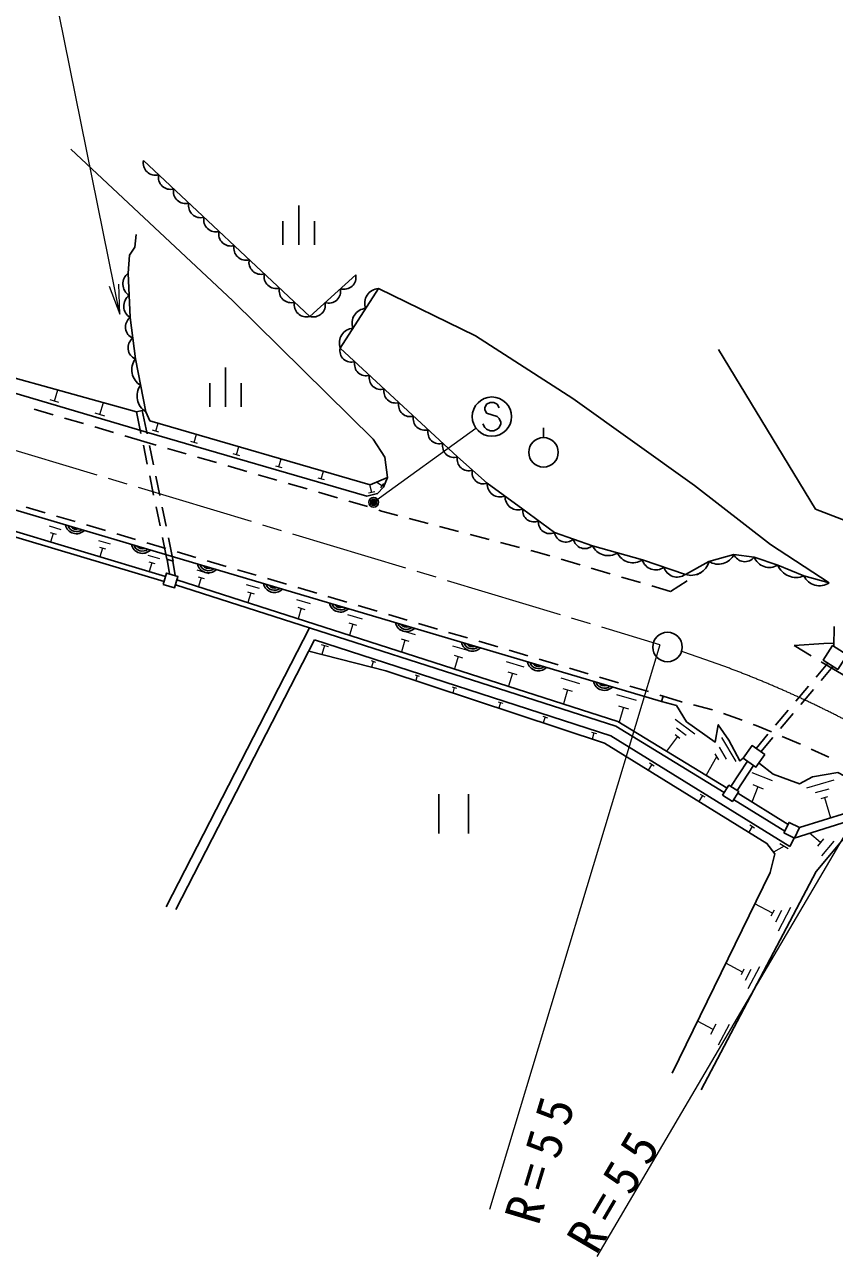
# Model space of a CAD drawing. Units: millimetres, scale not verified. Extents: x 40000 to 680000, y 20000 to 380000.
# Drawn here: x 426199 to 467364, y 256188 to 318828 of the extents above; entities that cross this region are included whole.
import ezdxf

# ---------------------------------------------------------------- set-up
doc = ezdxf.new("R2010")
doc.units = ezdxf.units.MM
doc.header["$LTSCALE"] = 1000
doc.header["$PDMODE"] = 32
doc.header["$PDSIZE"] = 500
doc.linetypes.add('CHAIN', pattern=[18.5, 12, -1.5, 3.5, -1.5])
for name, color, linetype, lineweight in [('M-BGD', 7, 'Continuous', 25), ('M-BMK', 2, 'CHAIN', 13), ('M-BMK-SRVR', 3, 'Continuous', 25), ('M-STR-HTXT', 7, 'Continuous', 13), ('M-STR-STRC', 7, 'Continuous', 25)]:
    doc.layers.add(name, color=color, linetype=linetype, lineweight=lineweight)
doc.styles.add('ＭＳ ゴシック', font='')
doc.styles.get('ＭＳ ゴシック').set_extended_font_data('MS Gothic')

# ---------------------------------------------------------------- blocks, each defined once
blk = doc.blocks.new('open_arrow')
at = {"color": 0, "linetype": 'Continuous', "lineweight": -2}
blk.add_lwpolyline([(7.5, 1.25), (0, 0), (7.5, -1.25)], dxfattribs=at)

msp = doc.modelspace()

# ---------------------------------------------------------------- linework, layer by layer
at = {"layer": 'M-BGD'}
for p, q in [((440133, 309638), (440133, 307638)), ((439333, 308838), (439333, 307638)), ((440933, 308838), (440933, 307638)), ((431886, 299142), (418623, 302810)), ((432395, 298110), (418426, 302243)), ((436410, 301392), (436410, 299392)), ((435610, 300592), (435610, 299392)), ((437210, 300592), (437210, 299392)), ((427650, 298992), (426691, 299276)), ((429184, 298538), (428226, 298822)), ((431886, 299142), (432180, 299203)), ((432114, 298035), (431886, 299142)), ((432424, 298017), (432180, 299203)), ((432560, 298687), (432356, 299142)), ((430719, 298084), (429760, 298368)), ((443764, 295429), (432560, 298687)), ((452577, 297829), (452577, 298329)), ((432253, 297631), (431294, 297914)), ((432880, 297448), (432253, 297631)), ((443596, 294853), (432393, 298111)), ((415709, 297118), (458580, 284398)), ((432436, 296468), (432235, 297447)), ((432746, 296450), (432545, 297429)), ((434417, 297001), (433456, 297281)), ((435953, 296555), (434993, 296834)), ((437489, 296108), (436529, 296387)), ((432758, 294901), (432557, 295880)), ((433068, 294883), (432867, 295862)), ((439026, 295661), (438065, 295940)), ((443764, 295429), (444647, 295796)), ((418020, 295069), (433285, 290510)), ((418096, 295328), (433363, 290769)), ((440562, 295214), (439602, 295494)), ((442098, 294768), (441138, 295047)), ((443457, 294373), (442675, 294600)), ((426282, 294294), (427240, 294009)), ((427816, 293838), (428774, 293554)), ((433081, 293333), (432879, 294313)), ((433391, 293315), (433189, 294295)), ((443633, 294317), (443457, 294373)), ((444347, 294090), (444205, 294135)), ((445170, 293872), (444347, 294090)), ((429350, 293383), (430308, 293099)), ((446717, 293463), (445750, 293719)), ((448263, 293053), (447297, 293309)), ((430883, 292928), (431842, 292644)), ((433429, 291639), (433201, 292746)), ((433755, 291542), (433511, 292728)), ((449810, 292644), (448843, 292900)), ((432417, 292473), (433376, 292189)), ((433951, 292018), (434910, 291734)), ((451357, 292234), (450390, 292490)), ((452255, 291996), (451937, 292081)), ((452899, 291807), (452255, 291996)), ((433429, 291639), (433755, 291542)), ((433568, 290893), (433445, 291634)), ((433856, 290807), (433733, 291548)), ((435485, 291563), (436444, 291278)), ((454434, 291356), (453474, 291638)), ((437019, 291108), (437978, 290823)), ((438553, 290653), (439512, 290368)), ((455969, 290904), (455009, 291186)), ((457504, 290453), (456544, 290735)), ((460392, 290856), (460567, 290966)), ((440087, 290198), (441046, 289913)), ((459039, 290001), (458079, 290284)), ((459039, 290001), (459884, 290535)), ((441621, 289743), (442580, 289458)), ((443155, 289287), (444113, 289003)), ((444689, 288832), (445647, 288548)), ((440682, 288149), (433401, 273970)), ((446223, 288377), (447181, 288093)), ((467357, 288226), (467332, 287209)), ((440934, 287545), (433887, 273823)), ((447756, 287922), (448715, 287638)), ((449290, 287467), (450249, 287183)), ((450824, 287012), (451783, 286727)), ((465325, 287251), (466180, 286732)), ((452358, 286557), (453317, 286272)), ((467040, 286355), (466437, 285641)), ((466693, 286420), (466739, 286392)), ((466739, 286392), (474139, 282059)), ((453892, 286102), (454851, 285817)), ((455426, 285647), (456385, 285362)), ((467294, 286191), (466687, 285472)), ((456960, 285191), (457919, 284907)), ((466050, 285182), (465404, 284419)), ((458494, 284736), (458665, 284685)), ((458665, 284685), (458580, 284398)), ((458665, 284685), (459593, 284390)), ((459593, 284390), (459619, 284383)), ((466300, 285014), (465654, 284250)), ((460200, 284236), (461170, 283990)), ((461737, 283798), (462676, 283452)), ((465017, 283960), (464372, 283196)), ((465267, 283791), (464622, 283027)), ((463238, 283244), (463396, 283186)), ((463396, 283186), (464162, 282862)), ((463985, 282738), (463381, 282024)), ((464235, 282569), (463627, 281850)), ((464715, 282629), (465636, 282239)), ((466182, 281990), (467090, 281571)), ((462945, 281376), (462102, 280088)), ((463256, 281156), (462421, 279882)), ((447261, 279696), (447261, 277696)), ((448761, 279696), (448761, 277696)), ((462244, 279421), (464840, 277804)), ((462451, 279739), (465010, 278146)), ((465098, 277040), (465327, 277461))]:
    msp.add_line(p, q, dxfattribs=at)
for points in [[(443596, 294853), (444146, 294976), (444436, 295303), (444647, 295796), (444519, 296836), (443920, 297745), (436788, 304788), (428552, 312487)], [(432243, 311916), (440690, 303989), (443032, 306103)], [(431868, 308157), (431799, 307505), (431528, 307102), (431469, 306193), (431563, 303930), (431827, 301827), (432356, 299142)], [(444187, 305409), (442244, 302383), (448210, 296845)], [(467101, 290440), (464123, 292395), (460251, 295398), (454063, 299822), (449113, 303009), (444187, 305409)], [(472777, 292525), (469854, 292862), (466410, 294195), (461475, 302303)], [(448210, 296845), (449708, 295508), (451533, 294188), (453134, 292997), (455066, 292330), (457604, 291604), (459789, 290869), (460991, 291533), (462260, 291886), (463289, 291753), (464487, 291347), (465812, 290790), (467101, 290440)], [(433862, 290339), (456248, 283150), (461765, 279779)], [(433939, 290598), (456361, 283397), (461912, 280006)], [(465098, 277040), (456001, 282662), (440934, 287545)], [(440639, 286970), (444567, 285973), (455686, 282281), (463934, 277185), (464337, 276666), (464105, 275717), (459113, 265502)], [(465325, 287251), (466823, 287359), (467336, 287379)], [(462735, 281524), (462567, 281388), (462001, 282446), (461459, 283223), (461313, 282340), (459853, 283377), (459332, 284204), (458580, 284398)], [(499236, 260084), (499633, 261120), (499459, 262156), (492294, 266414), (483787, 271383), (483397, 271981), (472759, 277958), (469155, 279948), (467548, 280792), (466257, 280569), (465599, 280219), (464252, 280708), (463558, 281251)], [(465599, 277998), (468001, 278752), (468526, 278758), (496874, 261785)], [(468070, 278322), (468069, 277717), (467212, 276687), (466448, 275764), (460601, 264661)], [(465327, 277461), (468070, 278322), (468409, 278327), (496653, 261416)]]:
    msp.add_lwpolyline(points, dxfattribs=at)
for points in [[(433241, 290363), (433818, 290191), (433990, 290768), (433413, 290940)], [(468010, 286771), (467275, 287246), (466799, 286510), (467535, 286035)], [(463823, 281712), (463185, 282162), (462735, 281524), (463373, 281074)], [(461681, 279650), (462182, 279325), (462507, 279826), (462006, 280151)], [(464800, 277724), (465331, 277459), (465596, 277990), (465065, 278255)]]:
    msp.add_lwpolyline(points, close=True, dxfattribs=at)
msp.add_circle((452577, 297079), 750, dxfattribs=at)
for centre, radius, start, end in [((432841, 311784), 612, 167.47088, 286.16356), ((433609, 311063), 612, 167.47088, 286.16356), ((434376, 310342), 612, 167.47088, 286.16356), ((435144, 309622), 612, 167.47088, 286.16356), ((435912, 308901), 612, 167.47088, 286.16356), ((436680, 308180), 612, 167.47088, 286.16356), ((437448, 307460), 612, 167.47088, 286.16356), ((438216, 306739), 612, 167.47088, 286.16356), ((431877, 305643), 685, 126.54139, 238.18335), ((438984, 306019), 612, 167.47088, 286.16356), ((442434, 305981), 611, 252.64539, 11.46454), ((431923, 304511), 685, 126.54139, 238.18335), ((439751, 305298), 612, 167.47088, 286.16356), ((441653, 305277), 611, 252.64539, 11.46454), ((444241, 304662), 748, 94.11245, 200.48383), ((440519, 304577), 612, 167.47088, 286.16356), ((440872, 304572), 611, 252.64539, 11.46454), ((431944, 303444), 618, 128.13174, 246.22515), ((443593, 303653), 748, 94.11245, 200.48383), ((442946, 302645), 748, 94.11245, 200.48383), ((432076, 302393), 618, 128.13174, 246.22515), ((442809, 302243), 581, 166.07056, 288.18634), ((432577, 301278), 930, 143.77507, 238.49538), ((443554, 301551), 581, 166.07056, 288.18634), ((444300, 300859), 581, 166.07056, 288.18634), ((432842, 299935), 930, 143.77507, 238.49538), ((445046, 300166), 581, 166.07056, 288.18634), ((445791, 299474), 581, 166.07056, 288.18634), ((446537, 298782), 581, 166.07056, 288.18634), ((447283, 298090), 581, 166.07056, 288.18634), ((448028, 297397), 581, 166.07056, 288.18634), ((448764, 296712), 570, 166.52522, 289.9546), ((449513, 296043), 570, 166.52522, 289.9546), ((450386, 295484), 678, 178.03512, 290.2394), ((451298, 294825), 678, 178.03512, 290.2394), ((452091, 294103), 565, 171.30433, 295.38828), ((428832, 293502), 567, 191.54711, 315.40214), ((428832, 293502), 453, 199.5065, 307.44274), ((428832, 293502), 340, 215.13187, 291.81737), ((452892, 293507), 565, 171.30433, 295.38828), ((453710, 293100), 585, 190.12688, 311.80162), ((454676, 292767), 585, 190.12688, 311.80162), ((432187, 292507), 567, 191.54711, 315.40214), ((432187, 292507), 453, 199.5065, 307.44274), ((432187, 292507), 340, 215.13187, 291.81737), ((455859, 292702), 876, 205.14001, 302.92375), ((457128, 292339), 876, 205.14001, 302.92375), ((435543, 291511), 567, 191.54711, 315.40214), ((435543, 291511), 453, 199.5065, 307.44274), ((435543, 291511), 340, 215.13187, 291.81737), ((458279, 291803), 704, 196.41541, 306.41489), ((460083, 291758), 936, 251.68217, 346.07445), ((461472, 292260), 872, 236.5456, 334.55651), ((462813, 292116), 599, 202.60032, 322.68771), ((464054, 292039), 816, 200.52399, 302.04912), ((465425, 291723), 1010, 201.85973, 292.50413), ((459371, 291436), 704, 196.41541, 306.41489), ((466612, 291188), 894, 206.45966, 303.20453), ((438898, 290516), 567, 191.54711, 315.40214), ((438898, 290516), 453, 199.5065, 307.44274), ((438898, 290516), 340, 215.13187, 291.81737), ((442253, 289520), 567, 191.54711, 315.40214), ((442253, 289520), 453, 199.5065, 307.44274), ((442253, 289520), 340, 215.13187, 291.81737), ((445609, 288525), 567, 191.54711, 315.40214), ((445609, 288525), 453, 199.5065, 307.44274), ((445609, 288525), 340, 215.13187, 291.81737), ((448964, 287529), 567, 191.54711, 315.40214), ((448964, 287529), 453, 199.5065, 307.44274), ((448964, 287529), 340, 215.13187, 291.81737), ((452320, 286533), 567, 191.54711, 315.40214), ((452320, 286533), 453, 199.5065, 307.44274), ((452320, 286533), 340, 215.13187, 291.81737), ((455675, 285538), 567, 191.54711, 315.40214), ((455675, 285538), 453, 199.5065, 307.44274), ((455675, 285538), 340, 215.13187, 291.81737)]:
    msp.add_arc(centre, radius, start, end, dxfattribs=at)
at = {"layer": 'M-BMK'}
for p, q in [((429881, 295920), (424137, 297652)), ((431413, 295458), (430456, 295747)), ((437732, 293553), (431988, 295285)), ((439264, 293091), (438307, 293380)), ((445583, 291186), (439839, 292918)), ((447115, 290724), (446158, 291013)), ((453434, 288819), (447690, 290551)), ((454966, 288357), (454009, 288646)), ((458486, 287296), (455540, 288184))]:
    msp.add_line(p, q, dxfattribs=at)
msp.add_arc((442610, 234637), 55000, 59.54576, 73.22254, dxfattribs=at)
at = {"layer": 'M-BMK-SRVR'}
msp.add_circle((458881, 287175), 750, dxfattribs=at)
at = {"layer": 'M-STR-HTXT'}
for p, q in [((427717, 299687), (427883, 300249)), ((427942, 299620), (427492, 299753)), ((430028, 298996), (430208, 299606)), ((430272, 298924), (429784, 299068)), ((433027, 298102), (432696, 298198)), ((432862, 298150), (432982, 298564)), ((443943, 294535), (449145, 298305)), ((434987, 297532), (434656, 297629)), ((434822, 297581), (434942, 297994)), ((437139, 296896), (436800, 296995)), ((436970, 296945), (437093, 297369)), ((439288, 296286), (438961, 296382)), ((439125, 296334), (439244, 296743)), ((441438, 295671), (441118, 295764)), ((441278, 295718), (441395, 296118)), ((443998, 295077), (443687, 295007)), ((443842, 295042), (443755, 295431)), ((444363, 295381), (444092, 295565)), ((444437, 295489), (444289, 295272)), ((427446, 293335), (428033, 293161)), ((427505, 292998), (427799, 292911)), ((427652, 292954), (427521, 292513)), ((429949, 292592), (430540, 292416)), ((430009, 292252), (430304, 292165)), ((430157, 292209), (430025, 291766)), ((432455, 291847), (433049, 291671)), ((432516, 291506), (432812, 291418)), ((432664, 291462), (432532, 291017)), ((434956, 291104), (435569, 290922)), ((435018, 290752), (435325, 290661)), ((435171, 290706), (435035, 290246)), ((437464, 290359), (438122, 290163)), ((437531, 289981), (437860, 289883)), ((437695, 289932), (437549, 289439)), ((440016, 289600), (440719, 289392)), ((440088, 289197), (440439, 289092)), ((440263, 289145), (440107, 288618)), ((442613, 288829), (443362, 288606)), ((442689, 288399), (443064, 288288)), ((442876, 288343), (442710, 287782)), ((445256, 288044), (446052, 287807)), ((445337, 287587), (445734, 287469)), ((445536, 287528), (445358, 286931)), ((441270, 287304), (441631, 287197)), ((441450, 287251), (441316, 286798)), ((447945, 287245), (448788, 286994)), ((458486, 287296), (449827, 258573)), ((443810, 286483), (444043, 286414)), ((443926, 286448), (443840, 286157)), ((448030, 286760), (448452, 286635)), ((448241, 286698), (448053, 286065)), ((450681, 286432), (451573, 286167)), ((446056, 285755), (446260, 285695)), ((446158, 285725), (446082, 285470)), ((450772, 285920), (451218, 285787)), ((450995, 285853), (450796, 285184)), ((447937, 285146), (448152, 285082)), ((448044, 285114), (447964, 284845)), ((453466, 285605), (454407, 285325)), ((453561, 285064), (454032, 284924)), ((453796, 284994), (453587, 284288)), ((456292, 284765), (457297, 284466)), ((450281, 284386), (450509, 284318)), ((450395, 284352), (450310, 284066)), ((456394, 284188), (456896, 284039)), ((456645, 284113), (456422, 283360)), ((452536, 283655), (452778, 283583)), ((452657, 283619), (452568, 283316)), ((459270, 283503), (460263, 282755)), ((455015, 282852), (455271, 282775)), ((455143, 282813), (455048, 282493)), ((459392, 282633), (458832, 281888)), ((459268, 282726), (459517, 282539)), ((459331, 283068), (459828, 282694)), ((461623, 282579), (462362, 281356)), ((470487, 282049), (455281, 256188)), ((461502, 282089), (461871, 281477)), ((457968, 281284), (458207, 281137)), ((461381, 281598), (460854, 280665)), ((461288, 281751), (461473, 281445)), ((458087, 281210), (457903, 280911)), ((463168, 280803), (464207, 280383)), ((463478, 280073), (463164, 279294)), ((463218, 280178), (463738, 279969)), ((465966, 280015), (467349, 280421)), ((460655, 279623), (460471, 279325)), ((460536, 279697), (460775, 279550)), ((466414, 279770), (467105, 279973)), ((466688, 279475), (467034, 279577)), ((466861, 279526), (467165, 278489)), ((463075, 278128), (463313, 277981)), ((463194, 278054), (463010, 277756)), ((466656, 277240), (466100, 277702)), ((464809, 277056), (464269, 276752)), ((464598, 277186), (465020, 276926)), ((466810, 277425), (466503, 277054)), ((467335, 277303), (466719, 276561)), ((464222, 273639), (463321, 274113)), ((464301, 273789), (464143, 273489)), ((464681, 273781), (464364, 273180)), ((465139, 273923), (464506, 272722)), ((462693, 270649), (461846, 271095)), ((462768, 270790), (462619, 270508)), ((463125, 270782), (462827, 270218)), ((463556, 270916), (462961, 269786)), ((461202, 267731), (460407, 268150)), ((461341, 267996), (461062, 267466)), ((462010, 267982), (461452, 266922))]:
    msp.add_line(p, q, dxfattribs=at)
msp.add_lwpolyline([(431038, 304109), (427383, 322203), (406133, 322203)], dxfattribs=at)
at = {"layer": 'M-STR-STRC'}
for p, q in [((449682, 299528), (449591, 299346)), ((449864, 299619), (449682, 299528)), ((450045, 299619), (449864, 299619)), ((450227, 299528), (450045, 299619)), ((450318, 299346), (450227, 299528)), ((449591, 299346), (449591, 299256)), ((449591, 299256), (449682, 299074)), ((449682, 299074), (450227, 298892)), ((450227, 298892), (450318, 298801)), ((450318, 298801), (450409, 298619)), ((449591, 298346), (449500, 298528)), ((449682, 298256), (449591, 298346)), ((449864, 298165), (449682, 298256)), ((450227, 298256), (450045, 298165)), ((450318, 298346), (450227, 298256)), ((450409, 298528), (450318, 298346)), ((450409, 298619), (450409, 298528)), ((450045, 298165), (449864, 298165))]:
    msp.add_line(p, q, dxfattribs=at)
for centre, radius in [((449955, 298892), 1000), ((443943, 294535), 150), ((443943, 294535), 120), ((443943, 294535), 90), ((443943, 294535), 60), ((443943, 294535), 30), ((443943, 294535), 20)]:
    msp.add_circle(centre, radius, dxfattribs=at)
msp.add_point((443943, 294535), dxfattribs=at)

# ---------------------------------------------------------------- block references
at = {"layer": 'M-STR-HTXT', "xscale": 200, "yscale": 200, "rotation": 101.4}
msp.add_blockref('open_arrow', (431038, 304109), dxfattribs=at)

# ---------------------------------------------------------------- texts
at = {"layer": 'M-STR-HTXT', "char_height": 1833, "attachment_point": 7, "style": 'ＭＳ ゴシック'}
for insert, rotation in [((452350, 257700), 73.223), ((455281, 256188), 59.546)]:
    msp.add_mtext('\\T1.4;R=55', dxfattribs=dict(at, insert=insert, rotation=rotation))

doc.saveas('drawing.dxf')
